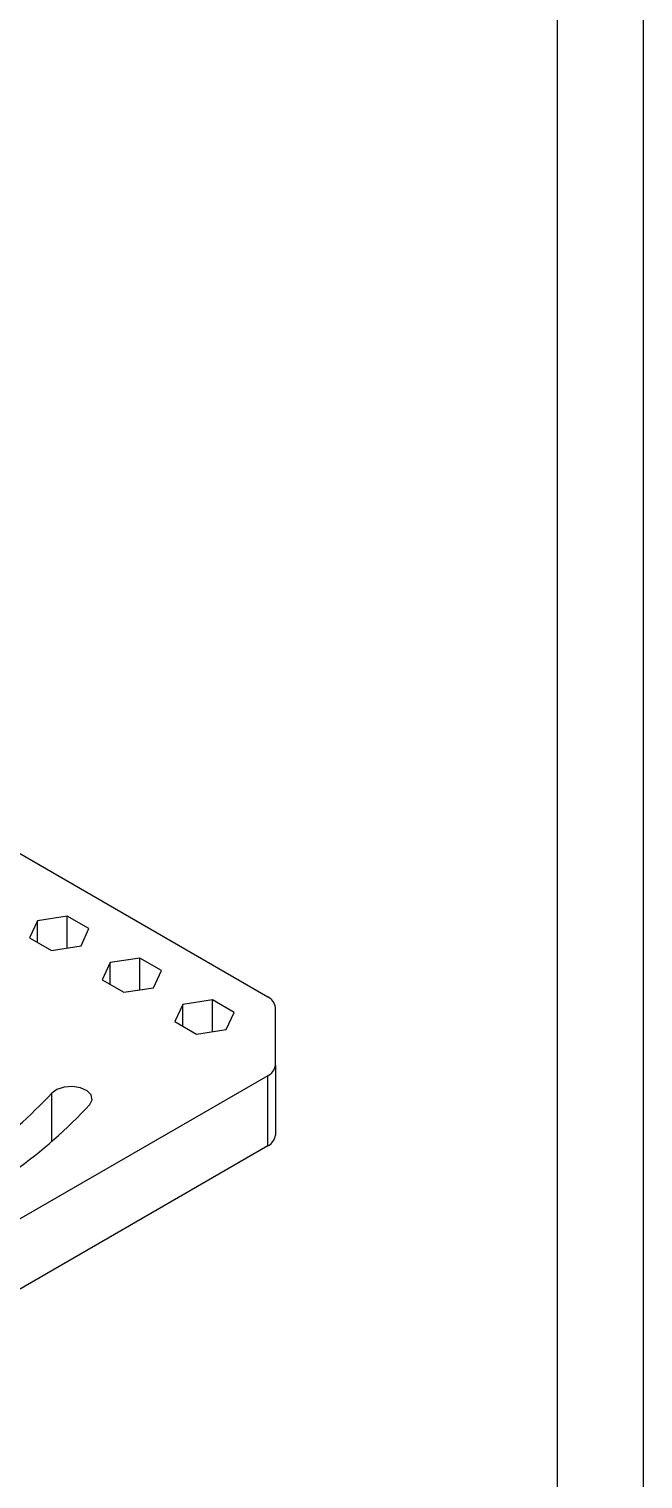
# Model space of a CAD drawing. Header units: millimetres. Extents: x 93 to 933, y 68 to 662.
# Drawn here: x 861.1 to 932.6, y 370.7 to 539.6 of the extents above; entities that cross this region are included whole.
import ezdxf

# ---------------------------------------------------------------- set-up
doc = ezdxf.new("R2010")
doc.units = ezdxf.units.MM
for name, color, linetype in [('1轮廓实线层', 7, 'Continuous'), ('2细线层', 4, 'Continuous'), ('图框层', 7, 'Continuous')]:
    doc.layers.add(name, color=color, linetype=linetype)

# ---------------------------------------------------------------- blocks, each defined once
blk = doc.blocks.new('ZwmFrameMain_A3^_^无分区图框^_^landscape')
at = {"layer": '1轮廓实线层'}
blk.add_line((390, 287), (390, 0), dxfattribs=at)
at = {"layer": '2细线层'}
blk.add_line((395, 292), (395, -5), dxfattribs=at)

msp = doc.modelspace()

# ---------------------------------------------------------------- linework, layer by layer
at = {"color": 7, "linetype": 'Continuous', "lineweight": 25}
for p, q in [((850.503, 449.054), (888.909, 426.882)), ((862.085, 435.754), (861.159, 433.758)), ((865.543, 436.289), (862.085, 435.754)), ((862.085, 433.224), (862.085, 435.754)), ((868.074, 434.828), (865.543, 436.289)), ((865.543, 432.584), (865.543, 436.289)), ((867.147, 432.832), (868.074, 434.828)), ((861.159, 433.758), (863.69, 432.297)), ((863.69, 432.297), (867.147, 432.832)), ((870.542, 430.873), (869.615, 428.877)), ((873.999, 431.407), (870.542, 430.873)), ((870.542, 428.342), (870.542, 430.873)), ((876.53, 429.946), (873.999, 431.407)), ((873.999, 427.702), (873.999, 431.407)), ((869.615, 428.877), (872.146, 427.415)), ((875.604, 427.95), (876.53, 429.946)), ((872.146, 427.415), (875.604, 427.95)), ((878.998, 425.991), (878.072, 423.995)), ((882.456, 426.526), (878.998, 425.991)), ((878.998, 423.46), (878.998, 425.991)), ((884.987, 425.064), (882.456, 426.526)), ((882.456, 422.82), (882.456, 426.526)), ((889.788, 418.928), (889.788, 425.658)), ((878.072, 423.995), (880.603, 422.534)), ((884.06, 423.068), (884.987, 425.064)), ((880.603, 422.534), (884.06, 423.068)), ((889.788, 418.928), (889.788, 410.763)), ((888.909, 417.704), (841.169, 390.144)), ((888.909, 409.538), (888.909, 417.704)), ((888.909, 409.538), (841.169, 381.978))]:
    msp.add_line(p, q, dxfattribs=at)
at = {"color": 8, "linetype": 'Continuous', "lineweight": 25}
msp.add_line((863.73, 409.99), (863.73, 415.667), dxfattribs=at)
at = {"color": 7, "linetype": 'Continuous', "lineweight": 25, "flags": 128}
msp.add_lwpolyline([(868.183, 414.355), (868.448, 414.897), (868.335, 415.456), (867.859, 415.948), (867.093, 416.297), (866.155, 416.45), (865.186, 416.384), (864.334, 416.109), (863.73, 415.667)], dxfattribs=at)
at = {"color": 7, "linetype": 'Continuous', "lineweight": 25}
for centre, radius, start, end in [((888.286, 425.508), 1.509, 5.6948, 65.62534), ((888.286, 419.078), 1.509, 294.37466, 354.3052), ((824.079, 452.544), 54.149, 293.94586, 317.07675), ((825.616, 453.943), 58.13, 293.94586, 317.07675), ((888.286, 410.912), 1.509, 294.37466, 354.3052)]:
    msp.add_arc(centre, radius, start, end, dxfattribs=at)

# ---------------------------------------------------------------- block references
at = {"layer": '图框层', "xscale": 2, "yscale": 2, "zscale": 2}
msp.add_blockref('ZwmFrameMain_A3^_^无分区图框^_^landscape', (142.63, 78.168), dxfattribs=at)

doc.saveas('drawing.dxf')
